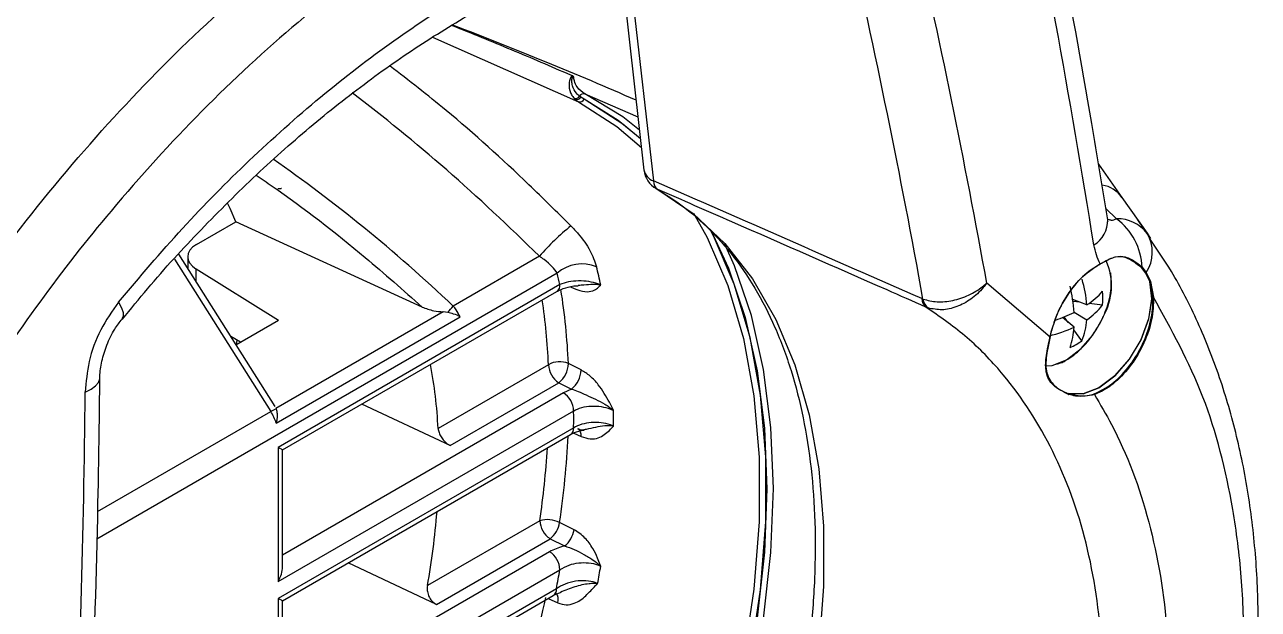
# Model space of a CAD drawing. Extents: x 7 to 113, y 1 to 87.
# Drawn here: x 85.636 to 88.139, y 4.852 to 6.037 of the extents above; entities that cross this region are included whole.
import ezdxf

# ---------------------------------------------------------------- set-up
doc = ezdxf.new("R2010")
doc.units = 0
doc.header["$MEASUREMENT"] = 0
doc.layers.add('OBJECT', color=7, linetype='CONTINUOUS')

msp = doc.modelspace()

# ---------------------------------------------------------------- linework, layer by layer
at = {"layer": 'OBJECT'}
for p, q in [((86.8407, 6.1969), (86.8922, 5.7425)), ((86.8568, 6.2021), (86.9113, 5.7206)), ((86.4628, 6.0117), (86.7595, 5.8809)), ((86.7505, 5.8878), (86.7528, 5.8856)), ((86.7528, 5.8856), (86.7595, 5.8809)), ((86.7642, 5.8903), (86.7617, 5.8921)), ((86.7709, 5.8859), (86.7642, 5.8903)), ((86.7642, 5.8903), (86.7712, 5.8867)), ((86.7725, 5.8968), (86.8799, 5.8503)), ((87.8145, 5.7542), (87.8621, 5.6869)), ((86.917, 5.7047), (86.9204, 5.703)), ((87.8621, 5.6869), (87.9132, 5.6141)), ((87.8513, 5.6435), (87.8294, 5.6645)), ((85.984, 5.5912), (86.0638, 5.6373)), ((86.4421, 5.4647), (86.0638, 5.6373)), ((87.9177, 5.6076), (87.8942, 5.6412)), ((87.9132, 5.6141), (87.9173, 5.6074)), ((87.9173, 5.6074), (87.9198, 5.6033)), ((85.9397, 5.562), (86.1349, 5.2528)), ((86.1436, 5.2628), (85.9485, 5.5718)), ((85.9664, 5.5665), (85.9664, 5.5433)), ((86.6801, 5.5675), (86.5052, 5.4666)), ((86.7162, 5.5333), (85.7819, 4.994)), ((85.9833, 5.5418), (86.1507, 5.4383)), ((85.9833, 5.5166), (85.9833, 5.5418)), ((87.9101, 5.5341), (87.9016, 5.5445)), ((87.9029, 5.5452), (87.9115, 5.5346)), ((87.9185, 5.5164), (87.9101, 5.5341)), ((87.9115, 5.5346), (87.92, 5.5168)), ((86.7217, 5.51), (86.1499, 5.1799)), ((87.5877, 5.5134), (87.7164, 5.4045)), ((87.9185, 5.5164), (87.9186, 5.5162)), ((87.9249, 5.4844), (87.9186, 5.5162)), ((87.9201, 5.5165), (87.92, 5.5168)), ((87.9201, 5.5165), (87.9263, 5.4844)), ((86.1587, 5.1748), (86.7155, 5.4962)), ((86.743, 5.5055), (86.7504, 5.5021)), ((87.4558, 5.4817), (87.4584, 5.4807)), ((87.4691, 5.4627), (87.4641, 5.4646)), ((87.7909, 5.4689), (87.7622, 5.4796)), ((87.7766, 5.4742), (87.7627, 5.4758)), ((87.8228, 5.4687), (87.7954, 5.472)), ((86.0643, 5.3883), (86.1507, 5.4383)), ((86.4848, 5.4548), (86.1455, 5.2589)), ((86.146, 5.2292), (86.5195, 5.4448)), ((86.4939, 5.4537), (86.4848, 5.4548)), ((87.765, 5.4239), (87.7413, 5.4434)), ((87.7532, 5.4336), (87.7448, 5.4448)), ((87.765, 5.4539), (87.7909, 5.4389)), ((87.7164, 5.4045), (87.7185, 5.4137)), ((87.7186, 5.4143), (87.7185, 5.4137)), ((87.7187, 5.4138), (87.7189, 5.4144)), ((87.781, 5.3963), (87.7645, 5.4184)), ((86.0733, 5.3935), (86.0539, 5.4047)), ((86.0654, 5.389), (86.0668, 5.3973)), ((87.7114, 5.3802), (87.7164, 5.4045)), ((87.7164, 5.405), (87.7115, 5.381)), ((87.7114, 5.3802), (87.7113, 5.3799)), ((87.7118, 5.3802), (87.7118, 5.3806)), ((86.6984, 5.3477), (86.4746, 5.2185)), ((86.7647, 5.337), (86.7389, 5.3499)), ((86.499, 5.184), (86.7193, 5.3112)), ((86.7193, 5.3112), (86.745, 5.2983)), ((86.7287, 5.2908), (86.1587, 4.9618)), ((86.745, 5.2983), (86.7287, 5.2908)), ((87.754, 5.2875), (87.7541, 5.2875)), ((87.7542, 5.289), (87.7541, 5.2891)), ((86.1455, 5.2589), (86.1458, 5.258)), ((86.499, 5.184), (86.3199, 5.2679)), ((85.7836, 5.05), (86.1349, 5.2528)), ((86.1499, 4.9081), (86.7496, 5.2543)), ((86.7496, 5.2199), (86.1499, 4.8737)), ((86.75, 5.209), (86.7647, 5.2022)), ((86.1587, 4.8686), (86.7434, 5.2061)), ((86.1499, 5.1799), (86.1499, 4.9081)), ((86.1587, 4.9377), (86.1587, 5.1748)), ((86.681, 5.0314), (86.4527, 4.8997)), ((86.7504, 5.0131), (86.7211, 5.0278)), ((86.4711, 4.8617), (86.7018, 4.9949)), ((86.7018, 4.9949), (86.731, 4.9801)), ((86.7008, 4.9685), (86.1587, 4.6556)), ((86.1499, 4.6019), (86.7217, 4.932)), ((86.4711, 4.8617), (86.2922, 4.9457)), ((86.7145, 4.8934), (86.1499, 4.5675)), ((86.1499, 4.8737), (86.1499, 4.6019)), ((86.1587, 4.5624), (86.7083, 4.8797)), ((86.1587, 4.6315), (86.1587, 4.8686)), ((86.6979, 4.8737), (86.7174, 4.8648))]:
    msp.add_line(p, q, dxfattribs=at)
at = {"layer": 'OBJECT', "flags": 128}
for points in [[(86.885, 5.8058), (86.8493, 5.8354), (86.7709, 5.8859)], [(86.7712, 5.8867), (86.8399, 5.8435), (86.8848, 5.8071)], [(86.883, 5.8235), (86.8492, 5.85), (86.7725, 5.8968)], [(86.7595, 5.8809), (86.8375, 5.8307), (86.887, 5.7883)], [(86.9204, 5.703), (86.9921, 5.654), (87.0563, 5.5933), (87.1123, 5.5215), (87.1598, 5.4392), (87.1982, 5.3471), (87.2274, 5.246), (87.2469, 5.1367), (87.2568, 5.0203), (87.2568, 4.8977), (87.2469, 4.7699), (87.2274, 4.6381), (87.1982, 4.5033), (87.1598, 4.3668), (87.1123, 4.2297), (87.0563, 4.0932), (86.9921, 3.9584), (86.9204, 3.8266)], [(86.0638, 5.6373), (86.0524, 5.6644), (86.0474, 5.6752)], [(86.9929, 5.6551), (87.0203, 5.6058), (87.0623, 5.5083), (87.0941, 5.4008), (87.1155, 5.2844), (87.1262, 5.1601), (87.1262, 5.0291), (87.1155, 4.8924), (87.0941, 4.7513), (87.0623, 4.6071), (87.0203, 4.4611), (86.9685, 4.3145), (86.9074, 4.1688), (86.8375, 4.0251), (86.7595, 3.8849)], [(87.0281, 5.6205), (87.0637, 5.5437), (87.0976, 5.4437), (87.122, 5.3351), (87.1368, 5.2189), (87.1417, 5.0961), (87.1368, 4.9675), (87.122, 4.8343), (87.0976, 4.6976), (87.0637, 4.5584), (87.0206, 4.4179), (86.9687, 4.2773), (86.9083, 4.1377), (86.8399, 4.0002), (86.7642, 3.866)], [(86.7709, 3.8781), (86.8493, 4.0192), (86.9196, 4.1637), (86.9811, 4.3103), (87.0332, 4.4577), (87.0754, 4.6046), (87.1074, 4.7496), (87.1289, 4.8915), (87.1397, 5.029), (87.1397, 5.1609), (87.1289, 5.2859), (87.1074, 5.403), (87.0754, 5.511), (87.0332, 5.6092), (87.0265, 5.6219)], [(86.7725, 3.8547), (86.8492, 3.9901), (86.9184, 4.1289), (86.9796, 4.2698), (87.0322, 4.4117), (87.0759, 4.5536), (87.1102, 4.6941), (87.135, 4.8322), (87.1499, 4.9667), (87.1549, 5.0965), (87.1499, 5.2206), (87.135, 5.3379), (87.1102, 5.4474), (87.0759, 5.5483), (87.0566, 5.5922)], [(87.7541, 5.2891), (87.7832, 5.2886), (87.8154, 5.301), (87.8478, 5.3251), (87.8772, 5.3587), (87.9008, 5.3984), (87.9164, 5.4406), (87.9225, 5.4812), (87.9185, 5.5164)], [(87.9186, 5.5162), (87.9225, 5.481), (87.9163, 5.4404), (87.9007, 5.3982), (87.8771, 5.3586), (87.8477, 5.3251), (87.8154, 5.301), (87.7832, 5.2886), (87.7542, 5.289)], [(85.826, 5.4746), (85.8322, 5.4631), (85.8353, 5.4533), (85.8354, 5.4454), (85.833, 5.4404)], [(87.7186, 5.4143), (87.7187, 5.4143), (87.7188, 5.4143), (87.7189, 5.4144), (87.7189, 5.4144), (87.7189, 5.4145), (87.7188, 5.4146), (87.7188, 5.4146)], [(87.7497, 5.3575), (87.7793, 5.3803), (87.8022, 5.407)], [(87.7074, 5.3452), (87.7202, 5.3462), (87.7497, 5.3575)], [(85.7585, 5.2923), (85.7703, 5.298), (85.7793, 5.3046), (85.7853, 5.3118), (85.7881, 5.3193), (85.7883, 5.3217)]]:
    msp.add_lwpolyline(points, dxfattribs=at)
at = {"layer": 'OBJECT'}
for centre, radius, start, end in [((86.753, 5.898), 0.0105, 256.3085, 325.8038), ((86.7554, 5.8955), 0.0102, 255.585, 329.8959), ((86.7624, 5.8898), 0.0093, 251.9293, 335.3014), ((86.7699, 5.888), 0.00922, 73.886, 153.4881), ((86.9419, 5.7481), 0.05, 186.463, 240.2141), ((86.9206, 5.7481), 0.029, 191.0801, 251.275), ((86.9337, 5.721), 0.0224, 181.1803, 233.5146), ((87.8113, 5.6505), 0.0625, 35.5763, 79.9451), ((87.7769, 5.6395), 0.0564, 299.972, 2.3615), ((87.7743, 5.5403), 0.1287, 2.1794, 53.2662), ((87.8538, 5.569), 0.0745, 37.202, 91.9631), ((87.068, 5.2304), 0.5139, 129.0855, 139.01), ((87.8496, 5.5757), 0.0742, 326.4445, 31.1317), ((87.7157, 5.5076), 0.1252, 330.039, 23.8632), ((86.767, 5.4735), 0.0785, 68.3317, 130.318), ((85.7152, 5.2874), 1.0308, 12.4713, 13.8057), ((85.7479, 5.289), 1.0792, 11.7663, 13.8005), ((87.8177, 5.552), 0.00047, 235.3224, 12.3035), ((87.9018, 5.5457), 0.00116, 258.668, 337.1261), ((87.9105, 5.5352), 0.00117, 249.8842, 330.0652), ((86.7074, 5.5082), 0.0144, 304.07, 7.2404), ((87.5434, 5.4487), 0.2484, 4.6601, 16.895), ((87.919, 5.5177), 0.00132, 249.9466, 318.8178), ((87.9191, 5.5174), 0.00132, 249.1352, 318.664), ((85.4351, 5.2942), 1.305, 2.4479, 9.0765), ((87.4527, 5.4329), 0.3129, 3.8345, 13.6662), ((87.7062, 5.5982), 0.1546, 303.2263, 318.9734), ((87.6835, 5.4827), 0.14, 354.2686, 5.7314), ((87.9255, 5.4858), 0.00161, 245.9556, 297.9611), ((86.311, 5.6267), 0.2517, 316.5978, 320.4982), ((85.3972, 5.2912), 1.3024, 2.4878, 8.3023), ((87.4787, 5.4823), 0.0229, 181.4302, 230.5002), ((87.4857, 5.4849), 0.0277, 188.5585, 233.1396), ((87.7122, 5.5551), 0.1403, 304.1255, 322.044), ((87.6299, 5.7282), 0.3058, 288.5494, 296.2186), ((87.6509, 5.449), 0.1404, 337.9551, 355.8713), ((87.6229, 5.5359), 0.2208, 324.2814, 335.724), ((87.9084, 5.3573), 0.1983, 163.1733, 173.2366), ((87.9083, 5.3573), 0.1982, 163.3397, 173.1276), ((87.6587, 5.6484), 0.2484, 283.1025, 295.3375), ((87.7185, 5.4139), 0.000218, 253.6393, 340.399), ((87.6106, 5.4326), 0.1547, 341.0246, 356.7711), ((87.7165, 5.4047), 0.000209, 258.2447, 72.3029), ((87.6993, 5.51), 0.14, 294.2662, 305.7284), ((87.7113, 5.3803), 0.000475, 275.8452, 345.8382), ((87.7114, 5.3807), 0.000468, 275.491, 346.1533), ((85.4811, 5.1657), 0.9949, 3.0405, 10.5721), ((86.7209, 5.309), 0.0448, 66.2431, 120.0753), ((86.7446, 5.3498), 0.0462, 182.6527, 236.7703), ((86.6883, 5.3512), 0.0506, 307.7425, 358.5436), ((86.714, 5.3383), 0.0506, 307.7429, 358.5294), ((86.7034, 5.2522), 0.0462, 2.6524, 56.77), ((87.7532, 5.2883), 0.00115, 315.4181, 40.8244), ((87.7533, 5.2883), 0.00114, 315.5031, 41.7692), ((87.805, 5.2873), 0.00135, 354.5813, 55.6337), ((86.1647, 5.2041), 0.057, 109.2753, 121.4799), ((85.2404, 5.2371), 1.5092, 359.3461, 0.6539), ((85.264, 5.2391), 1.5667, 359.4233, 0.5767), ((86.7353, 5.2181), 0.0144, 304.071, 7.2394), ((86.7503, 5.205), 0.0146, 349.1515, 59.1551), ((84.9021, 5.2957), 1.8386, 351.6231, 357.1195), ((84.8677, 5.2975), 1.8326, 351.6514, 356.2961), ((84.9547, 5.1705), 1.5224, 349.7536, 355.4467), ((86.6964, 4.9775), 0.056, 63.8023, 105.9609), ((86.7271, 5.0336), 0.0462, 182.653, 236.7701), ((86.6701, 5.0356), 0.0516, 307.9076, 351.3298), ((86.6993, 5.0208), 0.0516, 307.908, 351.3284), ((86.6755, 4.9299), 0.0462, 2.6524, 56.7697), ((84.6997, 5.2884), 2.0532, 348.9076, 350.0032), ((84.7327, 5.2872), 2.1008, 349.4869, 350.4597), ((86.7002, 4.8916), 0.0144, 304.092, 7.2185), ((86.6982, 4.8715), 0.0203, 340.8116, 40.9308), ((84.3747, 5.3921), 2.3752, 342.2295, 347.4482)]:
    msp.add_arc(centre, radius, start, end, dxfattribs=at)
for centre, major_axis, ratio, start_param, end_param in [((77.154, 12.6439), (-8.6782, 15.0549), 0.435892, 3.994547, 4.058995), ((73.9287, 10.7819), (-11.7585, 13.1395), 0.561291, 3.880449, 3.934317), ((73.8676, 10.7269), (-11.7075, 13.0528), 0.561109, 3.878912, 3.933702), ((84.9684, 5.2385), (3.5048, -0.8364), 0.337357, 1.077624, 1.199033), ((86.1513, 4.0955), (-1.4456, 2.1448), 0.522119, 5.078185, 5.290091), ((86.1235, 4.1386), (-1.2421, 1.844), 0.519337, 5.123317, 5.358835), ((86.9319, 4.9655), (10.7401, -4.7129), 0.058267, 1.54758, 1.598277), ((86.0264, 5.5658), (0.06, -0.0009), 0.587275, 2.36523, 3.918573), ((74.8795, 11.3309), (-5.5041, 16.751), 0.560269, 4.114052, 4.16792), ((86.1079, 5.2311), (-0.0296, 0.0522), 0.572321, 4.36382, 4.804025), ((86.1287, 5.1921), (0.03, -0.0173), 0.00007, 6.283145, 7.068624), ((86.1287, 4.9204), (0.0212, 0.0367), 0.577335, 4.71243, 5.497828), ((86.1287, 4.8859), (0.03, -0.0173), 0.00007, 0.000041, 0.785439)]:
    msp.add_ellipse(centre, major_axis=major_axis, ratio=ratio, start_param=start_param, end_param=end_param, dxfattribs=at)
for points, knots in [([(87.0484, 6.9375), (87.0269, 6.9379), (86.965, 6.9391), (86.8599, 6.9322), (86.7325, 6.9132), (86.6023, 6.8826), (86.4701, 6.8409), (86.3363, 6.7881), (86.2015, 6.7245), (86.0664, 6.6504), (85.9316, 6.5661), (85.7976, 6.4721), (85.6649, 6.3687), (85.5343, 6.2564), (85.4061, 6.1357), (85.2832, 6.0093), (85.1922, 5.908), (85.143, 5.8499), (85.1313, 5.8361)], [0, 0, 0, 0, 0.035881, 0.103149, 0.170543, 0.238092, 0.305759, 0.373505, 0.4413, 0.509118, 0.576941, 0.644755, 0.712555, 0.780338, 0.848103, 0.91585, 0.98002, 1, 1, 1, 1]), ([(85.4304, 5.3482), (85.4874, 5.4317), (85.6016, 5.599), (85.7905, 5.8257), (85.9899, 6.031), (86.1996, 6.2096), (86.4164, 6.3603), (86.637, 6.4806), (86.8586, 6.568), (87.078, 6.6235), (87.2785, 6.6446), (87.4589, 6.6401), (87.5643, 6.6204), (87.617, 6.6106)], [0, 0, 0, 0, 0.0947289, 0.1897538, 0.2844742, 0.3792526, 0.4743386, 0.5691143, 0.6628629, 0.7569108, 0.8506657, 0.9253324, 1, 1, 1, 1]), ([(87.8332, 5.6418), (87.8226, 5.7066), (87.7917, 5.8947), (87.7377, 6.1954), (87.6901, 6.4337), (87.6678, 6.5456)], [0, 0, 0, 0, 0.218244, 0.632955, 1, 1, 1, 1]), ([(87.6399, 6.4958), (87.5755, 6.5075), (87.4463, 6.531), (87.2407, 6.5266), (87.03, 6.493), (86.8161, 6.426), (86.6023, 6.3283), (86.3922, 6.2013), (86.1887, 6.0459), (85.9938, 5.8659), (85.8192, 5.6739), (85.6642, 5.4773), (85.575, 5.3445), (85.5304, 5.278)], [0, 0, 0, 0, 0.0941084, 0.1885081, 0.2826058, 0.3767764, 0.4712531, 0.5654204, 0.6584643, 0.7518055, 0.8448573, 0.9224279, 1, 1, 1, 1]), ([(85.826, 5.4746), (85.8689, 5.5251), (85.9546, 5.6263), (86.0919, 5.7649), (86.235, 5.8925), (86.3824, 6.0057), (86.5315, 6.103), (86.6826, 6.1851), (86.8362, 6.2517), (86.9985, 6.304), (87.1674, 6.3399), (87.2817, 6.3453), (87.3391, 6.348)], [0, 0, 0, 0, 0.095398, 0.1907956, 0.2889546, 0.3871132, 0.4825164, 0.5779195, 0.6761073, 0.7742954, 0.8866037, 1, 1, 1, 1]), ([(85.834, 5.4397), (85.8509, 5.4605), (85.9024, 5.5243), (85.9931, 5.6226), (86.1053, 5.7342), (86.2207, 5.8364), (86.3384, 5.9287), (86.4577, 6.0105), (86.5781, 6.0818), (86.6992, 6.1424), (86.8206, 6.1923), (86.9416, 6.2311), (87.0613, 6.2584), (87.1714, 6.2744), (87.2398, 6.2759), (87.27, 6.2766)], [0, 0, 0, 0, 0.0396559, 0.1211772, 0.2026879, 0.2841931, 0.365707, 0.4465844, 0.5273567, 0.6083367, 0.6895543, 0.7710352, 0.8528081, 0.934912, 1, 1, 1, 1]), ([(86.5032, 6.0356), (86.5431, 6.0195), (86.6233, 5.9871), (86.7044, 5.9523), (86.7458, 5.9342), (86.7473, 5.9336)], [0, 0, 0, 0, 0.489016, 0.981927, 1, 1, 1, 1]), ([(86.744, 5.6293), (86.7156, 5.6572), (86.6336, 5.7382), (86.5123, 5.8485), (86.4152, 5.9238), (86.3771, 5.9534)], [0, 0, 0, 0, 0.242394, 0.702748, 1, 1, 1, 1]), ([(86.7473, 5.9336), (86.7471, 5.9335), (86.7461, 5.9331), (86.744, 5.9312), (86.7415, 5.9261), (86.7402, 5.9196), (86.7399, 5.9081), (86.743, 5.8969), (86.7485, 5.8902), (86.7505, 5.8878)], [0, 0, 0, 0, 0.008118, 0.048442, 0.130029, 0.293207, 0.3933, 0.782546, 1, 1, 1, 1]), ([(86.7492, 5.932), (86.7492, 5.932), (86.7491, 5.9321), (86.7489, 5.9324), (86.7483, 5.933), (86.7476, 5.9334), (86.7473, 5.9336)], [0, 0, 0, 0, 0.054644, 0.112781, 0.553294, 1, 1, 1, 1]), ([(86.7617, 5.8921), (86.7594, 5.894), (86.7531, 5.8993), (86.7482, 5.9087), (86.7461, 5.9189), (86.7458, 5.9248), (86.7466, 5.9295), (86.7474, 5.9316), (86.748, 5.9321), (86.7483, 5.9322), (86.7486, 5.9322), (86.7488, 5.9322), (86.749, 5.9321), (86.7491, 5.932), (86.7492, 5.932)], [0, 0, 0, 0, 0.214458, 0.602039, 0.702181, 0.864583, 0.942295, 0.97557, 0.983154, 0.986471, 0.990655, 0.99486, 0.995497, 1, 1, 1, 1]), ([(86.7725, 5.8968), (86.7667, 5.9009), (86.7575, 5.9073), (86.7512, 5.9212), (86.7497, 5.9291), (86.7492, 5.932)], [0, 0, 0, 0, 0.5180848, 0.8253469, 1, 1, 1, 1]), ([(86.1054, 5.7322), (86.1163, 5.7248), (86.1921, 5.6729), (86.3059, 5.5853), (86.4038, 5.4986), (86.4421, 5.4647)], [0, 0, 0, 0, 0.092832, 0.645197, 1, 1, 1, 1]), ([(86.1494, 5.7049), (86.1495, 5.7049), (86.1501, 5.7048), (86.1525, 5.7048), (86.155, 5.705), (86.1564, 5.7054), (86.1567, 5.7055)], [0, 0, 0, 0, 0.01266, 0.192937, 0.849548, 1, 1, 1, 1]), ([(86.917, 5.7047), (86.9284, 5.6978), (86.9624, 5.6773), (87.0143, 5.6351), (87.0701, 5.5748), (87.1185, 5.5045), (87.1592, 5.4251), (87.1919, 5.3372), (87.2165, 5.2415), (87.2327, 5.1386), (87.2405, 5.0293), (87.2397, 4.9143), (87.2304, 4.7945), (87.2124, 4.6709), (87.186, 4.5443), (87.1513, 4.4158), (87.1086, 4.2863), (87.0581, 4.1569), (87.0002, 4.0286), (86.9461, 3.9227), (86.9106, 3.8603), (86.8986, 3.8391)], [0, 0, 0, 0, 0.028596, 0.085585, 0.142402, 0.1988, 0.254729, 0.310266, 0.365533, 0.420641, 0.475673, 0.530683, 0.585696, 0.640731, 0.695799, 0.7509, 0.806034, 0.861195, 0.916377, 0.971573, 1, 1, 1, 1]), ([(87.4641, 5.4646), (87.4379, 5.4762), (87.3068, 5.5339), (87.1255, 5.6134), (86.9705, 5.6811), (86.9204, 5.703)], [0, 0, 0, 0, 0.144675, 0.723378, 1, 1, 1, 1]), ([(87.8342, 5.6377), (87.8339, 5.6377), (87.8336, 5.6376), (87.8333, 5.6416), (87.8333, 5.642)], [0, 0, 0, 0, 0.912534, 1, 1, 1, 1]), ([(87.8345, 5.6427), (87.8365, 5.6419), (87.8417, 5.6399), (87.8476, 5.6421), (87.8513, 5.6435)], [0, 0, 0, 0, 0.376144, 1, 1, 1, 1]), ([(86.744, 5.6293), (86.749, 5.6239), (86.7642, 5.6079), (86.7848, 5.5788), (86.7922, 5.5573), (86.796, 5.5464)], [0, 0, 0, 0, 0.201187, 0.599016, 1, 1, 1, 1]), ([(87.8181, 5.5521), (87.8181, 5.5521), (87.8118, 5.563), (87.8084, 5.5768), (87.805, 5.5906)], [0, 0, 0, 0, 0.008014, 1, 1, 1, 1]), ([(87.9215, 3.8589), (87.9335, 3.8866), (87.9667, 3.9635), (88.0119, 4.0904), (88.0573, 4.2387), (88.093, 4.3862), (88.119, 4.532), (88.1349, 4.6748), (88.1404, 4.8137), (88.1358, 4.9483), (88.1212, 5.0784), (88.0965, 5.2034), (88.062, 5.3225), (88.0175, 5.4341), (87.9702, 5.5281), (87.9339, 5.581), (87.9192, 5.6025)], [0, 0, 0, 0, 0.042766, 0.118406, 0.194298, 0.270298, 0.346241, 0.422004, 0.497081, 0.571929, 0.647107, 0.722522, 0.798018, 0.873395, 0.948467, 1, 1, 1, 1]), ([(86.7162, 5.5333), (86.713, 5.5378), (86.7067, 5.5469), (86.6929, 5.5586), (86.6833, 5.5653), (86.6801, 5.5675)], [0, 0, 0, 0, 0.396075, 0.797139, 1, 1, 1, 1]), ([(87.9016, 5.5445), (87.8912, 5.5526), (87.8725, 5.5669), (87.8476, 5.5674), (87.8317, 5.559), (87.8194, 5.5526), (87.8174, 5.5516)], [0, 0, 0, 0, 0.350739, 0.62487, 0.939555, 1, 1, 1, 1]), ([(87.8181, 5.5521), (87.8287, 5.5579), (87.8467, 5.5678), (87.8679, 5.5684), (87.8889, 5.558), (87.8994, 5.5484), (87.9029, 5.5452)], [0, 0, 0, 0, 0.35693, 0.612991, 0.87017, 1, 1, 1, 1]), ([(87.7186, 5.4143), (87.7237, 5.4302), (87.7339, 5.4622), (87.7618, 5.5056), (87.7912, 5.536), (87.8107, 5.5476), (87.8181, 5.5521)], [0, 0, 0, 0, 0.276323, 0.552659, 0.828641, 1, 1, 1, 1]), ([(87.8174, 5.5516), (87.8055, 5.5439), (87.7816, 5.5287), (87.7503, 5.49), (87.729, 5.4502), (87.7215, 5.4246), (87.7186, 5.4147)], [0, 0, 0, 0, 0.275404, 0.5508, 0.826442, 1, 1, 1, 1]), ([(87.7486, 5.3567), (87.7539, 5.36), (87.7692, 5.3697), (87.7929, 5.3931), (87.8165, 5.427), (87.8331, 5.4646), (87.8421, 5.502), (87.8402, 5.5237), (87.8393, 5.5341)], [0, 0, 0, 0, 0.0971003, 0.2801449, 0.4629364, 0.6457871, 0.8296537, 1, 1, 1, 1]), ([(86.7156, 5.4962), (86.7159, 5.4964), (86.7201, 5.4992), (86.7333, 5.504), (86.7487, 5.5079), (86.7577, 5.5078), (86.7589, 5.5078)], [0, 0, 0, 0, 0.0364159, 0.4726074, 0.9290979, 1, 1, 1, 1]), ([(86.8044, 5.5091), (86.8026, 5.5099), (86.7955, 5.513), (86.7804, 5.5168), (86.7593, 5.5182), (86.7383, 5.5161), (86.7272, 5.512), (86.7217, 5.51)], [0, 0, 0, 0, 0.075651, 0.298161, 0.527692, 0.762957, 1, 1, 1, 1]), ([(86.7504, 5.5021), (86.758, 5.4993), (86.7725, 5.4942), (86.788, 5.4966), (86.7975, 5.5019), (86.8022, 5.5065), (86.8041, 5.5087), (86.8044, 5.509), (86.8044, 5.5091)], [0, 0, 0, 0, 0.315256, 0.591485, 0.816996, 0.968797, 0.996837, 1, 1, 1, 1]), ([(86.8044, 5.5091), (86.8044, 5.5091), (86.8035, 5.5092), (86.7988, 5.5099), (86.7879, 5.5105), (86.7733, 5.5093), (86.7628, 5.5086), (86.7589, 5.5083)], [0, 0, 0, 0, 0.005712, 0.066018, 0.37118, 0.766508, 1, 1, 1, 1]), ([(87.4584, 5.4807), (87.4677, 5.4784), (87.4863, 5.4737), (87.5193, 5.477), (87.5517, 5.4877), (87.5742, 5.5015), (87.5849, 5.5108), (87.5876, 5.5133), (87.5877, 5.5134)], [0, 0, 0, 0, 0.228126, 0.456191, 0.685931, 0.91858, 0.996838, 1, 1, 1, 1]), ([(87.5877, 5.5134), (87.5876, 5.5133), (87.5854, 5.5101), (87.5762, 5.498), (87.5565, 5.4797), (87.5271, 5.464), (87.4963, 5.457), (87.4782, 5.4608), (87.4691, 5.4627)], [0, 0, 0, 0, 0.003163, 0.081335, 0.313863, 0.5436, 0.77177, 1, 1, 1, 1]), ([(87.8057, 5.2884), (87.8177, 5.2942), (87.8417, 5.3058), (87.8755, 5.3404), (87.9029, 5.3831), (87.9207, 5.4306), (87.9255, 5.4648), (87.925, 5.4817), (87.9249, 5.4844)], [0, 0, 0, 0, 0.192566, 0.385131, 0.577738, 0.770507, 0.963513, 1, 1, 1, 1]), ([(87.9263, 5.4844), (87.9258, 5.4695), (87.9248, 5.4396), (87.9081, 5.3911), (87.8822, 5.3466), (87.8491, 5.3107), (87.8225, 5.2934), (87.8085, 5.288), (87.8063, 5.2871)], [0, 0, 0, 0, 0.193241, 0.386488, 0.579566, 0.772391, 0.965024, 1, 1, 1, 1]), ([(87.9263, 3.911), (87.961, 4.0054), (88.0311, 4.1964), (88.082, 4.4364), (88.1051, 4.6285), (88.1115, 4.7751), (88.1063, 4.9178), (88.0842, 5.0918), (88.0335, 5.2905), (87.9623, 5.4193), (87.9263, 5.4844)], [0, 0, 0, 0, 0.158308, 0.320393, 0.4075, 0.494607, 0.584228, 0.67385, 0.834938, 1, 1, 1, 1]), ([(85.826, 5.4746), (85.8132, 5.4564), (85.7875, 5.4201), (85.7636, 5.3546), (85.7602, 5.3128), (85.7585, 5.2923)], [0, 0, 0, 0, 0.337926, 0.67584, 1, 1, 1, 1]), ([(86.4421, 5.4647), (86.4497, 5.4618), (86.4629, 5.4568), (86.4783, 5.4554), (86.4848, 5.4548)], [0, 0, 0, 0, 0.575316, 1, 1, 1, 1]), ([(86.5195, 5.4448), (86.5169, 5.4497), (86.5128, 5.4572), (86.5072, 5.4641), (86.5052, 5.4666)], [0, 0, 0, 0, 0.6466904, 1, 1, 1, 1]), ([(87.4641, 3.5723), (87.5102, 3.6515), (87.6022, 3.8099), (87.708, 4.0594), (87.7835, 4.3108), (87.8239, 4.5578), (87.8263, 4.7904), (87.7922, 5.0024), (87.7218, 5.1877), (87.6338, 5.319), (87.5451, 5.4087), (87.4911, 5.446), (87.4641, 5.4646)], [0, 0, 0, 0, 0.107626, 0.215248, 0.326099, 0.436946, 0.546986, 0.657027, 0.766705, 0.876388, 0.938194, 1, 1, 1, 1]), ([(85.7884, 5.3218), (85.7884, 5.3227), (85.7881, 5.3322), (85.7914, 5.355), (85.8015, 5.3881), (85.8163, 5.4185), (85.8282, 5.4337), (85.8334, 5.4403)], [0, 0, 0, 0, 0.027623, 0.280577, 0.534101, 0.795896, 1, 1, 1, 1]), ([(86.5195, 5.4448), (86.5195, 5.4449), (86.5155, 5.4468), (86.5073, 5.4504), (86.498, 5.4527), (86.4939, 5.4537)], [0, 0, 0, 0, 0.0088629, 0.5724867, 1, 1, 1, 1]), ([(87.754, 5.2875), (87.7425, 5.2929), (87.7201, 5.3036), (87.7066, 5.3311), (87.7071, 5.3565), (87.7103, 5.3739), (87.7113, 5.3799)], [0, 0, 0, 0, 0.308983, 0.604098, 0.866165, 1, 1, 1, 1]), ([(87.7115, 5.3807), (87.7094, 5.3677), (87.7051, 5.3418), (87.7146, 5.3136), (87.7353, 5.2963), (87.75, 5.2907), (87.7541, 5.2891)], [0, 0, 0, 0, 0.306652, 0.614033, 0.892132, 1, 1, 1, 1]), ([(86.8306, 5.2549), (86.8305, 5.255), (86.8278, 5.2605), (86.8189, 5.2784), (86.8042, 5.3028), (86.7834, 5.3255), (86.7709, 5.3332), (86.7647, 5.337)], [0, 0, 0, 0, 0.002801, 0.172014, 0.557121, 0.77845, 1, 1, 1, 1]), ([(87.7281, 5.3485), (87.7322, 5.3496), (87.7391, 5.3512), (87.7459, 5.3551), (87.7486, 5.3567)], [0, 0, 0, 0, 0.606778, 1, 1, 1, 1]), ([(85.7629, 4.4543), (85.7661, 4.5259), (85.7758, 4.7364), (85.7844, 5.0256), (85.7873, 5.2443), (85.7883, 5.3217)], [0, 0, 0, 0, 0.249935, 0.734949, 1, 1, 1, 1]), ([(86.745, 5.2983), (86.7496, 5.2967), (86.7597, 5.2933), (86.7824, 5.283), (86.8042, 5.2735), (86.8219, 5.2619), (86.8277, 5.2574), (86.8305, 5.255), (86.8306, 5.2549)], [0, 0, 0, 0, 0.152595, 0.335214, 0.766582, 0.880805, 0.996724, 1, 1, 1, 1]), ([(87.8063, 5.2871), (87.7933, 5.2847), (87.7757, 5.2813), (87.7586, 5.2862), (87.7541, 5.2875)], [0, 0, 0, 0, 0.7368912, 1, 1, 1, 1]), ([(87.7542, 5.289), (87.767, 5.2862), (87.7845, 5.2822), (87.8012, 5.2871), (87.8057, 5.2884)], [0, 0, 0, 0, 0.728743, 1, 1, 1, 1]), ([(87.8063, 5.2871), (87.8182, 5.2671), (87.8641, 5.1895), (87.9225, 5.033), (87.9608, 4.8068), (87.9584, 4.5582), (87.9221, 4.3283), (87.8686, 4.1265), (87.8271, 4.0137), (87.8063, 3.9572)], [0, 0, 0, 0, 0.062217, 0.241055, 0.419891, 0.59818, 0.776471, 0.888235, 1, 1, 1, 1]), ([(86.1458, 5.258), (86.1466, 5.255), (86.1481, 5.2492), (86.1478, 5.2388), (86.1467, 5.2321), (86.1461, 5.2293), (86.146, 5.2292)], [0, 0, 0, 0, 0.378294, 0.740606, 0.99227, 1, 1, 1, 1]), ([(86.7496, 5.2543), (86.7548, 5.2567), (86.7653, 5.2616), (86.7853, 5.2644), (86.8057, 5.2634), (86.821, 5.2594), (86.8285, 5.2559), (86.8306, 5.2549)], [0, 0, 0, 0, 0.2274708, 0.4548545, 0.6822369, 0.909583, 1, 1, 1, 1]), ([(86.4746, 5.2185), (86.475, 5.2157), (86.4758, 5.2101), (86.4802, 5.2011), (86.4865, 5.1929), (86.4931, 5.1871), (86.4974, 5.1849), (86.499, 5.184)], [0, 0, 0, 0, 0.216607, 0.433171, 0.650771, 0.869524, 1, 1, 1, 1]), ([(86.7435, 5.2061), (86.7438, 5.2063), (86.7475, 5.2088), (86.7569, 5.2128), (86.7672, 5.2146), (86.7709, 5.2152)], [0, 0, 0, 0, 0.0498419, 0.6565428, 1, 1, 1, 1]), ([(86.8306, 5.2234), (86.8285, 5.2243), (86.821, 5.2274), (86.8057, 5.2306), (86.7853, 5.2309), (86.7653, 5.2275), (86.7548, 5.2224), (86.7496, 5.2199)], [0, 0, 0, 0, 0.090606, 0.317989, 0.545362, 0.772689, 1, 1, 1, 1]), ([(86.7695, 5.2155), (86.7694, 5.2155), (86.7673, 5.2144), (86.7649, 5.2146), (86.7594, 5.2171), (86.7579, 5.2178)], [0, 0, 0, 0, 0.046667, 0.727517, 1, 1, 1, 1]), ([(86.7647, 5.2022), (86.7709, 5.2001), (86.7834, 5.1958), (86.8042, 5.1995), (86.8189, 5.2107), (86.8278, 5.2204), (86.8305, 5.2233), (86.8306, 5.2234)], [0, 0, 0, 0, 0.2215503, 0.4428786, 0.8279855, 0.9972015, 1, 1, 1, 1]), ([(86.8306, 5.2234), (86.8305, 5.2234), (86.8277, 5.2236), (86.8219, 5.2239), (86.8042, 5.2234), (86.7864, 5.2184), (86.7722, 5.2161), (86.7708, 5.2159)], [0, 0, 0, 0, 0.0046, 0.16734, 0.327699, 0.933304, 1, 1, 1, 1]), ([(86.8044, 4.939), (86.8044, 4.9391), (86.8041, 4.9401), (86.8022, 4.9457), (86.7975, 4.9579), (86.788, 4.9769), (86.7725, 4.9985), (86.758, 5.008), (86.7504, 5.0131)], [0, 0, 0, 0, 0.003163, 0.031203, 0.183004, 0.408517, 0.684745, 1, 1, 1, 1]), ([(86.731, 4.9801), (86.7301, 4.9799), (86.719, 4.9772), (86.7095, 4.9727), (86.7008, 4.9685)], [0, 0, 0, 0, 0.0818267, 1, 1, 1, 1]), ([(86.731, 4.9801), (86.7376, 4.978), (86.7511, 4.9736), (86.7705, 4.9634), (86.7879, 4.9528), (86.7988, 4.9444), (86.8035, 4.9399), (86.8044, 4.9391), (86.8044, 4.939)], [0, 0, 0, 0, 0.245859, 0.504617, 0.760111, 0.957333, 0.996308, 1, 1, 1, 1]), ([(86.7217, 4.932), (86.7276, 4.9354), (86.7389, 4.942), (86.7598, 4.9465), (86.7801, 4.9466), (86.7952, 4.9433), (86.8024, 4.94), (86.8044, 4.939)], [0, 0, 0, 0, 0.252207, 0.478104, 0.698139, 0.91548, 1, 1, 1, 1]), ([(86.7982, 4.9039), (86.7966, 4.9046), (86.7896, 4.9074), (86.7744, 4.9102), (86.7529, 4.9092), (86.7315, 4.9036), (86.7202, 4.8968), (86.7145, 4.8934)], [0, 0, 0, 0, 0.066218, 0.289537, 0.521764, 0.76004, 1, 1, 1, 1]), ([(86.4527, 4.8997), (86.4524, 4.8965), (86.4519, 4.8901), (86.4545, 4.8799), (86.4594, 4.871), (86.4653, 4.8648), (86.4695, 4.8626), (86.4711, 4.8617)], [0, 0, 0, 0, 0.220857, 0.441926, 0.65769, 0.867328, 1, 1, 1, 1]), ([(86.7084, 4.8797), (86.7087, 4.8799), (86.7121, 4.8821), (86.7176, 4.884), (86.7227, 4.8857)], [0, 0, 0, 0, 0.092934, 1, 1, 1, 1]), ([(86.7174, 4.8648), (86.7231, 4.863), (86.7346, 4.8594), (86.7548, 4.8639), (86.7748, 4.8785), (86.7887, 4.8945), (86.7968, 4.9026), (86.7982, 4.9038), (86.7982, 4.9039)], [0, 0, 0, 0, 0.174612, 0.349138, 0.641913, 0.941153, 0.997521, 1, 1, 1, 1]), ([(86.7982, 4.9039), (86.7981, 4.9039), (86.7958, 4.904), (86.7902, 4.9041), (86.7752, 4.9033), (86.7514, 4.8979), (86.7322, 4.89), (86.7226, 4.886)], [0, 0, 0, 0, 0.00378, 0.106781, 0.248277, 0.624075, 1, 1, 1, 1])]:
    msp.add_open_spline(points, degree=3, knots=knots, dxfattribs=at)

doc.saveas('drawing.dxf')
